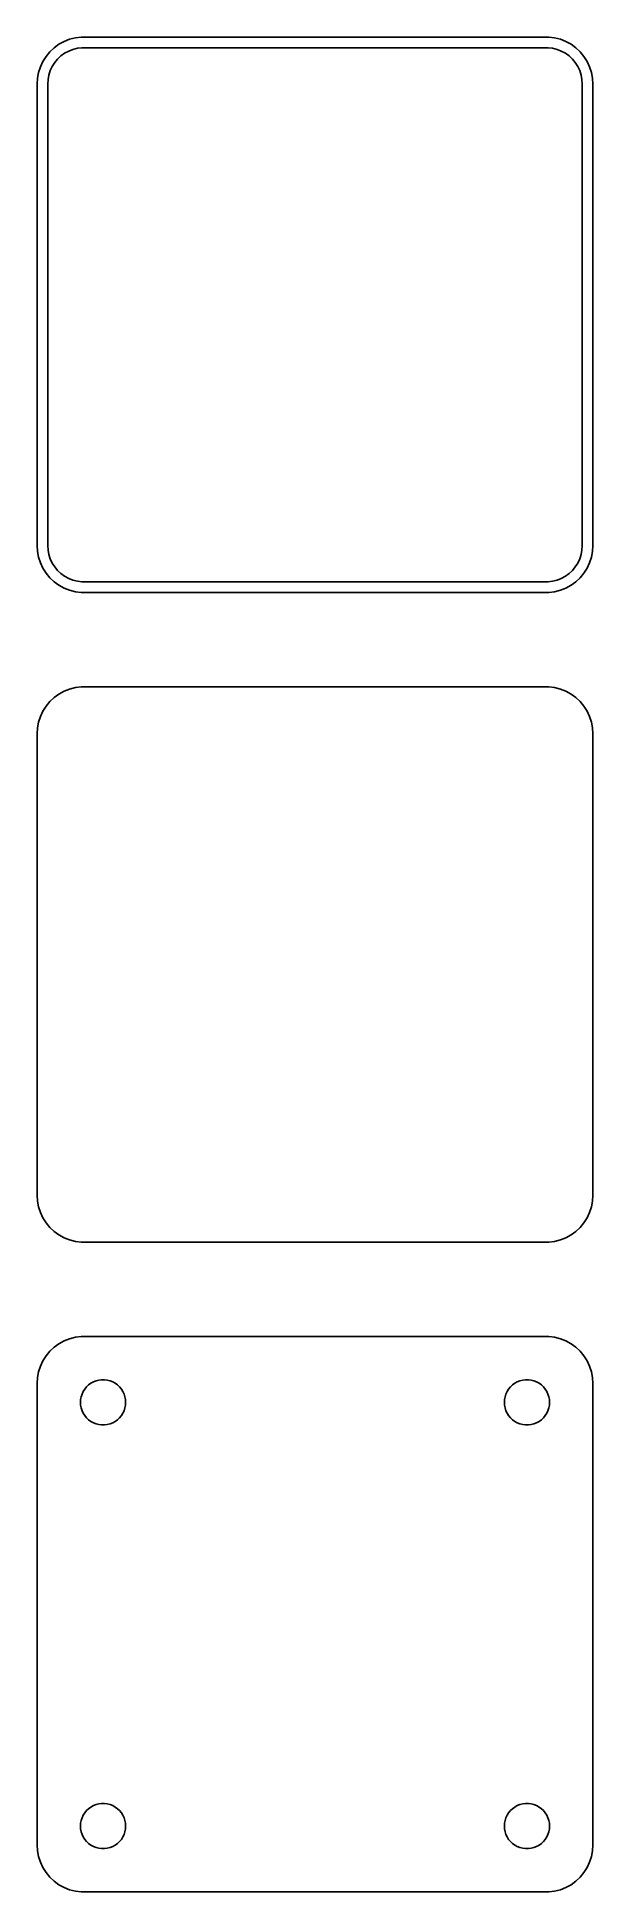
# Model space of a CAD drawing. Header units: metres. Extents: x -30 to 30, y 109 to 305.
import ezdxf

# ---------------------------------------------------------------- set-up
doc = ezdxf.new("R2010")
doc.units = ezdxf.units.M

msp = doc.modelspace()

# ---------------------------------------------------------------- linework, layer by layer
for p, q in [((-25.4369, 305.411), (-26.0451, 305.255)), ((-24.8139, 305.49), (-25.4369, 305.411)), ((24.8139, 305.49), (-24.8139, 305.49)), ((25.4369, 305.411), (24.8139, 305.49)), ((26.0451, 305.255), (25.4369, 305.411)), ((-28.5451, 303.439), (-28.8815, 302.909)), ((-28.1448, 303.923), (-28.5451, 303.439)), ((-27.6871, 304.353), (-28.1448, 303.923)), ((-27.1791, 304.722), (-27.6871, 304.353)), ((-27.323, 303.151), (-26.9685, 303.484)), ((-26.6289, 305.024), (-27.1791, 304.722)), ((-26.9685, 303.484), (-26.5751, 303.77)), ((-26.0451, 305.255), (-26.6289, 305.024)), ((-26.5751, 303.77), (-26.1489, 304.004)), ((-26.1489, 304.004), (-25.6967, 304.183)), ((-25.6967, 304.183), (-25.2256, 304.304)), ((-25.2256, 304.304), (-24.7432, 304.365)), ((-24.7432, 304.365), (24.7432, 304.365)), ((24.7432, 304.365), (25.2256, 304.304)), ((25.2256, 304.304), (25.6967, 304.183)), ((25.6967, 304.183), (26.1489, 304.004)), ((26.6289, 305.024), (26.0451, 305.255)), ((26.1489, 304.004), (26.5751, 303.77)), ((26.5751, 303.77), (26.9685, 303.484)), ((27.1791, 304.722), (26.6289, 305.024)), ((26.9685, 303.484), (27.323, 303.151)), ((27.6871, 304.353), (27.1791, 304.722)), ((28.1448, 303.923), (27.6871, 304.353)), ((28.5451, 303.439), (28.1448, 303.923)), ((28.8815, 302.909), (28.5451, 303.439)), ((-29.3429, 301.743), (-29.4606, 301.127)), ((-29.1489, 302.341), (-29.3429, 301.743)), ((-28.8815, 302.909), (-29.1489, 302.341)), ((-28.3421, 300.985), (-28.251, 301.463)), ((-28.251, 301.463), (-28.1007, 301.926)), ((-28.1007, 301.926), (-27.8936, 302.366)), ((-27.8936, 302.366), (-27.633, 302.776)), ((-27.633, 302.776), (-27.323, 303.151)), ((27.323, 303.151), (27.633, 302.776)), ((27.633, 302.776), (27.8936, 302.366)), ((27.8936, 302.366), (28.1007, 301.926)), ((28.1007, 301.926), (28.251, 301.463)), ((28.251, 301.463), (28.3421, 300.985)), ((29.1489, 302.341), (28.8815, 302.909)), ((29.3429, 301.743), (29.1489, 302.341)), ((29.4606, 301.127), (29.3429, 301.743)), ((-29.4606, 301.127), (-29.5, 300.5)), ((-29.5, 300.5), (-29.5, 251.5)), ((-28.3726, 300.5), (-28.3421, 300.985)), ((-28.3726, 251.5), (-28.3726, 300.5)), ((28.3421, 300.985), (28.3726, 300.5)), ((28.3726, 300.5), (28.3726, 251.5)), ((29.5, 300.5), (29.4606, 301.127)), ((29.5, 251.5), (29.5, 300.5)), ((-29.5, 251.5), (-29.4606, 250.873)), ((-29.4606, 250.873), (-29.3429, 250.257)), ((-29.3429, 250.257), (-29.1489, 249.659)), ((-28.3421, 251.015), (-28.3726, 251.5)), ((-28.251, 250.537), (-28.3421, 251.015)), ((-28.1007, 250.074), (-28.251, 250.537)), ((28.251, 250.537), (28.1007, 250.074)), ((28.3421, 251.015), (28.251, 250.537)), ((28.3726, 251.5), (28.3421, 251.015)), ((29.1489, 249.659), (29.3429, 250.257)), ((29.3429, 250.257), (29.4606, 250.873)), ((29.4606, 250.873), (29.5, 251.5)), ((-29.1489, 249.659), (-28.8815, 249.091)), ((-28.8815, 249.091), (-28.5451, 248.561)), ((-28.5451, 248.561), (-28.1448, 248.077)), ((-27.8936, 249.634), (-28.1007, 250.074)), ((-27.633, 249.224), (-27.8936, 249.634)), ((-27.323, 248.849), (-27.633, 249.224)), ((-26.9685, 248.516), (-27.323, 248.849)), ((-26.5751, 248.23), (-26.9685, 248.516)), ((-26.1489, 247.996), (-26.5751, 248.23)), ((26.5751, 248.23), (26.1489, 247.996)), ((26.9685, 248.516), (26.5751, 248.23)), ((27.323, 248.849), (26.9685, 248.516)), ((27.633, 249.224), (27.323, 248.849)), ((27.8936, 249.634), (27.633, 249.224)), ((28.1007, 250.074), (27.8936, 249.634)), ((28.1448, 248.077), (28.5451, 248.561)), ((28.5451, 248.561), (28.8815, 249.091)), ((28.8815, 249.091), (29.1489, 249.659)), ((-28.1448, 248.077), (-27.6871, 247.647)), ((-27.6871, 247.647), (-27.1791, 247.278)), ((-27.1791, 247.278), (-26.6289, 246.976)), ((-26.6289, 246.976), (-26.0451, 246.745)), ((-25.6967, 247.817), (-26.1489, 247.996)), ((-26.0451, 246.745), (-25.4369, 246.589)), ((-25.2256, 247.696), (-25.6967, 247.817)), ((-25.4369, 246.589), (-24.8139, 246.51)), ((-24.7432, 247.635), (-25.2256, 247.696)), ((-24.8139, 246.51), (24.8139, 246.51)), ((24.7432, 247.635), (-24.7432, 247.635)), ((25.2256, 247.696), (24.7432, 247.635)), ((24.8139, 246.51), (25.4369, 246.589)), ((25.6967, 247.817), (25.2256, 247.696)), ((25.4369, 246.589), (26.0451, 246.745)), ((26.1489, 247.996), (25.6967, 247.817)), ((26.0451, 246.745), (26.6289, 246.976)), ((26.6289, 246.976), (27.1791, 247.278)), ((27.1791, 247.278), (27.6871, 247.647)), ((27.6871, 247.647), (28.1448, 248.077)), ((-25.4369, 236.411), (-26.0451, 236.255)), ((-24.8139, 236.49), (-25.4369, 236.411)), ((24.8139, 236.49), (-24.8139, 236.49)), ((25.4369, 236.411), (24.8139, 236.49)), ((26.0451, 236.255), (25.4369, 236.411)), ((-28.5451, 234.439), (-28.8815, 233.909)), ((-28.1448, 234.923), (-28.5451, 234.439)), ((-27.6871, 235.353), (-28.1448, 234.923)), ((-27.1791, 235.722), (-27.6871, 235.353)), ((-26.6289, 236.024), (-27.1791, 235.722)), ((-26.0451, 236.255), (-26.6289, 236.024)), ((26.6289, 236.024), (26.0451, 236.255)), ((27.1791, 235.722), (26.6289, 236.024)), ((27.6871, 235.353), (27.1791, 235.722)), ((28.1448, 234.923), (27.6871, 235.353)), ((28.5451, 234.439), (28.1448, 234.923)), ((28.8815, 233.909), (28.5451, 234.439)), ((-29.3429, 232.743), (-29.4606, 232.127)), ((-29.1489, 233.341), (-29.3429, 232.743)), ((-28.8815, 233.909), (-29.1489, 233.341)), ((29.1489, 233.341), (28.8815, 233.909)), ((29.3429, 232.743), (29.1489, 233.341)), ((29.4606, 232.127), (29.3429, 232.743)), ((-29.4606, 232.127), (-29.5, 231.5)), ((-29.5, 231.5), (-29.5, 182.5)), ((29.5, 231.5), (29.4606, 232.127)), ((29.5, 182.5), (29.5, 231.5)), ((-29.5, 182.5), (-29.4606, 181.873)), ((-29.4606, 181.873), (-29.3429, 181.257)), ((-29.3429, 181.257), (-29.1489, 180.659)), ((29.1489, 180.659), (29.3429, 181.257)), ((29.3429, 181.257), (29.4606, 181.873)), ((29.4606, 181.873), (29.5, 182.5)), ((-29.1489, 180.659), (-28.8815, 180.091)), ((-28.8815, 180.091), (-28.5451, 179.561)), ((-28.5451, 179.561), (-28.1448, 179.077)), ((28.1448, 179.077), (28.5451, 179.561)), ((28.5451, 179.561), (28.8815, 180.091)), ((28.8815, 180.091), (29.1489, 180.659)), ((-28.1448, 179.077), (-27.6871, 178.647)), ((-27.6871, 178.647), (-27.1791, 178.278)), ((-27.1791, 178.278), (-26.6289, 177.976)), ((-26.6289, 177.976), (-26.0451, 177.745)), ((-26.0451, 177.745), (-25.4369, 177.589)), ((-25.4369, 177.589), (-24.8139, 177.51)), ((-24.8139, 177.51), (24.8139, 177.51)), ((24.8139, 177.51), (25.4369, 177.589)), ((25.4369, 177.589), (26.0451, 177.745)), ((26.0451, 177.745), (26.6289, 177.976)), ((26.6289, 177.976), (27.1791, 178.278)), ((27.1791, 178.278), (27.6871, 178.647)), ((27.6871, 178.647), (28.1448, 179.077)), ((-24.8139, 167.49), (-25.4369, 167.411)), ((24.8139, 167.49), (-24.8139, 167.49)), ((25.4369, 167.411), (24.8139, 167.49)), ((-28.1448, 165.923), (-28.5451, 165.439)), ((-27.6871, 166.353), (-28.1448, 165.923)), ((-27.1791, 166.722), (-27.6871, 166.353)), ((-26.6289, 167.024), (-27.1791, 166.722)), ((-26.0451, 167.255), (-26.6289, 167.024)), ((-25.4369, 167.411), (-26.0451, 167.255)), ((26.0451, 167.255), (25.4369, 167.411)), ((26.6289, 167.024), (26.0451, 167.255)), ((27.1791, 166.722), (26.6289, 167.024)), ((27.6871, 166.353), (27.1791, 166.722)), ((28.1448, 165.923), (27.6871, 166.353)), ((28.5451, 165.439), (28.1448, 165.923)), ((-29.3429, 163.743), (-29.4606, 163.127)), ((-29.1489, 164.341), (-29.3429, 163.743)), ((-28.8815, 164.909), (-29.1489, 164.341)), ((-28.5451, 165.439), (-28.8815, 164.909)), ((28.8815, 164.909), (28.5451, 165.439)), ((29.1489, 164.341), (28.8815, 164.909)), ((29.3429, 163.743), (29.1489, 164.341)), ((29.4606, 163.127), (29.3429, 163.743)), ((-29.4606, 163.127), (-29.5, 162.5)), ((-29.5, 162.5), (-29.5, 113.5)), ((-24.7315, 161.383), (-24.6031, 161.656)), ((-24.6031, 161.656), (-24.4416, 161.911)), ((-24.4416, 161.911), (-24.2495, 162.143)), ((-24.2495, 162.143), (-24.0298, 162.349)), ((-24.0298, 162.349), (-23.786, 162.526)), ((-23.786, 162.526), (-23.5219, 162.672)), ((-23.5219, 162.672), (-23.2416, 162.783)), ((-23.2416, 162.783), (-22.9497, 162.857)), ((-22.9497, 162.857), (-22.6507, 162.895)), ((-22.6507, 162.895), (-22.3493, 162.895)), ((-22.3493, 162.895), (-22.0503, 162.857)), ((-22.0503, 162.857), (-21.7583, 162.783)), ((-21.7583, 162.783), (-21.4781, 162.672)), ((-21.4781, 162.672), (-21.214, 162.526)), ((-21.214, 162.526), (-20.9702, 162.349)), ((-20.9702, 162.349), (-20.7505, 162.143)), ((-20.7505, 162.143), (-20.5583, 161.911)), ((-20.5583, 161.911), (-20.3969, 161.656)), ((-20.3969, 161.656), (-20.2685, 161.383)), ((20.2685, 161.383), (20.3969, 161.656)), ((20.3969, 161.656), (20.5583, 161.911)), ((20.5583, 161.911), (20.7505, 162.143)), ((20.7505, 162.143), (20.9702, 162.349)), ((20.9702, 162.349), (21.214, 162.526)), ((21.214, 162.526), (21.4781, 162.672)), ((21.4781, 162.672), (21.7583, 162.783)), ((21.7583, 162.783), (22.0503, 162.857)), ((22.0503, 162.857), (22.3493, 162.895)), ((22.3493, 162.895), (22.6507, 162.895)), ((22.6507, 162.895), (22.9497, 162.857)), ((22.9497, 162.857), (23.2416, 162.783)), ((23.2416, 162.783), (23.5219, 162.672)), ((23.5219, 162.672), (23.786, 162.526)), ((23.786, 162.526), (24.0298, 162.349)), ((24.0298, 162.349), (24.2495, 162.143)), ((24.2495, 162.143), (24.4416, 161.911)), ((24.4416, 161.911), (24.6031, 161.656)), ((24.6031, 161.656), (24.7315, 161.383)), ((29.5, 162.5), (29.4606, 163.127)), ((29.5, 113.5), (29.5, 162.5)), ((-24.9, 160.5), (-24.8811, 160.801)), ((-24.8811, 160.199), (-24.9, 160.5)), ((-24.8811, 160.801), (-24.8246, 161.097)), ((-24.8246, 159.903), (-24.8811, 160.199)), ((-24.8246, 161.097), (-24.7315, 161.383)), ((-24.7315, 159.617), (-24.8246, 159.903)), ((-24.6031, 159.344), (-24.7315, 159.617)), ((-20.2685, 159.617), (-20.3969, 159.344)), ((-20.2685, 161.383), (-20.1754, 161.097)), ((-20.1754, 159.903), (-20.2685, 159.617)), ((-20.1754, 161.097), (-20.1189, 160.801)), ((-20.1189, 160.199), (-20.1754, 159.903)), ((-20.1189, 160.801), (-20.1, 160.5)), ((-20.1, 160.5), (-20.1189, 160.199)), ((20.1, 160.5), (20.1189, 160.801)), ((20.1189, 160.199), (20.1, 160.5)), ((20.1189, 160.801), (20.1754, 161.097)), ((20.1754, 159.903), (20.1189, 160.199)), ((20.1754, 161.097), (20.2685, 161.383)), ((20.2685, 159.617), (20.1754, 159.903)), ((20.3969, 159.344), (20.2685, 159.617)), ((24.7315, 159.617), (24.6031, 159.344)), ((24.7315, 161.383), (24.8246, 161.097)), ((24.8246, 159.903), (24.7315, 159.617)), ((24.8246, 161.097), (24.8811, 160.801)), ((24.8811, 160.199), (24.8246, 159.903)), ((24.8811, 160.801), (24.9, 160.5)), ((24.9, 160.5), (24.8811, 160.199)), ((-24.4416, 159.089), (-24.6031, 159.344)), ((-24.2495, 158.857), (-24.4416, 159.089)), ((-24.0298, 158.651), (-24.2495, 158.857)), ((-23.786, 158.474), (-24.0298, 158.651)), ((-23.5219, 158.328), (-23.786, 158.474)), ((-23.2416, 158.217), (-23.5219, 158.328)), ((-22.9497, 158.143), (-23.2416, 158.217)), ((-22.6507, 158.105), (-22.9497, 158.143)), ((-22.3493, 158.105), (-22.6507, 158.105)), ((-22.0503, 158.143), (-22.3493, 158.105)), ((-21.7583, 158.217), (-22.0503, 158.143)), ((-21.4781, 158.328), (-21.7583, 158.217)), ((-21.214, 158.474), (-21.4781, 158.328)), ((-20.9702, 158.651), (-21.214, 158.474)), ((-20.7505, 158.857), (-20.9702, 158.651)), ((-20.5583, 159.089), (-20.7505, 158.857)), ((-20.3969, 159.344), (-20.5583, 159.089)), ((20.5583, 159.089), (20.3969, 159.344)), ((20.7505, 158.857), (20.5583, 159.089)), ((20.9702, 158.651), (20.7505, 158.857)), ((21.214, 158.474), (20.9702, 158.651)), ((21.4781, 158.328), (21.214, 158.474)), ((21.7583, 158.217), (21.4781, 158.328)), ((22.0503, 158.143), (21.7583, 158.217)), ((22.3493, 158.105), (22.0503, 158.143)), ((22.6507, 158.105), (22.3493, 158.105)), ((22.9497, 158.143), (22.6507, 158.105)), ((23.2416, 158.217), (22.9497, 158.143)), ((23.5219, 158.328), (23.2416, 158.217)), ((23.786, 158.474), (23.5219, 158.328)), ((24.0298, 158.651), (23.786, 158.474)), ((24.2495, 158.857), (24.0298, 158.651)), ((24.4416, 159.089), (24.2495, 158.857)), ((24.6031, 159.344), (24.4416, 159.089)), ((-24.8246, 116.097), (-24.7315, 116.383)), ((-24.7315, 116.383), (-24.6031, 116.656)), ((-24.6031, 116.656), (-24.4416, 116.911)), ((-24.4416, 116.911), (-24.2495, 117.143)), ((-24.2495, 117.143), (-24.0298, 117.349)), ((-24.0298, 117.349), (-23.786, 117.526)), ((-23.786, 117.526), (-23.5219, 117.672)), ((-23.5219, 117.672), (-23.2416, 117.783)), ((-23.2416, 117.783), (-22.9497, 117.857)), ((-22.9497, 117.857), (-22.6507, 117.895)), ((-22.6507, 117.895), (-22.3493, 117.895)), ((-22.3493, 117.895), (-22.0503, 117.857)), ((-22.0503, 117.857), (-21.7583, 117.783)), ((-21.7583, 117.783), (-21.4781, 117.672)), ((-21.4781, 117.672), (-21.214, 117.526)), ((-21.214, 117.526), (-20.9702, 117.349)), ((-20.9702, 117.349), (-20.7505, 117.143)), ((-20.7505, 117.143), (-20.5583, 116.911)), ((-20.5583, 116.911), (-20.3969, 116.656)), ((-20.3969, 116.656), (-20.2685, 116.383)), ((-20.2685, 116.383), (-20.1754, 116.097)), ((20.1754, 116.097), (20.2685, 116.383)), ((20.2685, 116.383), (20.3969, 116.656)), ((20.3969, 116.656), (20.5583, 116.911)), ((20.5583, 116.911), (20.7505, 117.143)), ((20.7505, 117.143), (20.9702, 117.349)), ((20.9702, 117.349), (21.214, 117.526)), ((21.214, 117.526), (21.4781, 117.672)), ((21.4781, 117.672), (21.7583, 117.783)), ((21.7583, 117.783), (22.0503, 117.857)), ((22.0503, 117.857), (22.3493, 117.895)), ((22.3493, 117.895), (22.6507, 117.895)), ((22.6507, 117.895), (22.9497, 117.857)), ((22.9497, 117.857), (23.2416, 117.783)), ((23.2416, 117.783), (23.5219, 117.672)), ((23.5219, 117.672), (23.786, 117.526)), ((23.786, 117.526), (24.0298, 117.349)), ((24.0298, 117.349), (24.2495, 117.143)), ((24.2495, 117.143), (24.4416, 116.911)), ((24.4416, 116.911), (24.6031, 116.656)), ((24.6031, 116.656), (24.7315, 116.383)), ((24.7315, 116.383), (24.8246, 116.097)), ((-24.9, 115.5), (-24.8811, 115.801)), ((-24.8811, 115.199), (-24.9, 115.5)), ((-24.8811, 115.801), (-24.8246, 116.097)), ((-24.8246, 114.903), (-24.8811, 115.199)), ((-24.7315, 114.617), (-24.8246, 114.903)), ((-24.6031, 114.344), (-24.7315, 114.617)), ((-24.4416, 114.089), (-24.6031, 114.344)), ((-20.3969, 114.344), (-20.5583, 114.089)), ((-20.2685, 114.617), (-20.3969, 114.344)), ((-20.1754, 114.903), (-20.2685, 114.617)), ((-20.1754, 116.097), (-20.1189, 115.801)), ((-20.1189, 115.199), (-20.1754, 114.903)), ((-20.1189, 115.801), (-20.1, 115.5)), ((-20.1, 115.5), (-20.1189, 115.199)), ((20.1, 115.5), (20.1189, 115.801)), ((20.1189, 115.199), (20.1, 115.5)), ((20.1189, 115.801), (20.1754, 116.097)), ((20.1754, 114.903), (20.1189, 115.199)), ((20.2685, 114.617), (20.1754, 114.903)), ((20.3969, 114.344), (20.2685, 114.617)), ((20.5583, 114.089), (20.3969, 114.344)), ((24.6031, 114.344), (24.4416, 114.089)), ((24.7315, 114.617), (24.6031, 114.344)), ((24.8246, 114.903), (24.7315, 114.617)), ((24.8246, 116.097), (24.8811, 115.801)), ((24.8811, 115.199), (24.8246, 114.903)), ((24.8811, 115.801), (24.9, 115.5)), ((24.9, 115.5), (24.8811, 115.199)), ((-29.5, 113.5), (-29.4606, 112.873)), ((-29.4606, 112.873), (-29.3429, 112.257)), ((-24.2495, 113.857), (-24.4416, 114.089)), ((-24.0298, 113.651), (-24.2495, 113.857)), ((-23.786, 113.474), (-24.0298, 113.651)), ((-23.5219, 113.328), (-23.786, 113.474)), ((-23.2416, 113.217), (-23.5219, 113.328)), ((-22.9497, 113.143), (-23.2416, 113.217)), ((-22.6507, 113.105), (-22.9497, 113.143)), ((-22.3493, 113.105), (-22.6507, 113.105)), ((-22.0503, 113.143), (-22.3493, 113.105)), ((-21.7583, 113.217), (-22.0503, 113.143)), ((-21.4781, 113.328), (-21.7583, 113.217)), ((-21.214, 113.474), (-21.4781, 113.328)), ((-20.9702, 113.651), (-21.214, 113.474)), ((-20.7505, 113.857), (-20.9702, 113.651)), ((-20.5583, 114.089), (-20.7505, 113.857)), ((20.7505, 113.857), (20.5583, 114.089)), ((20.9702, 113.651), (20.7505, 113.857)), ((21.214, 113.474), (20.9702, 113.651)), ((21.4781, 113.328), (21.214, 113.474)), ((21.7583, 113.217), (21.4781, 113.328)), ((22.0503, 113.143), (21.7583, 113.217)), ((22.3493, 113.105), (22.0503, 113.143)), ((22.6507, 113.105), (22.3493, 113.105)), ((22.9497, 113.143), (22.6507, 113.105)), ((23.2416, 113.217), (22.9497, 113.143)), ((23.5219, 113.328), (23.2416, 113.217)), ((23.786, 113.474), (23.5219, 113.328)), ((24.0298, 113.651), (23.786, 113.474)), ((24.2495, 113.857), (24.0298, 113.651)), ((24.4416, 114.089), (24.2495, 113.857)), ((29.3429, 112.257), (29.4606, 112.873)), ((29.4606, 112.873), (29.5, 113.5)), ((-29.3429, 112.257), (-29.1489, 111.659)), ((-29.1489, 111.659), (-28.8815, 111.091)), ((-28.8815, 111.091), (-28.5451, 110.561)), ((-28.5451, 110.561), (-28.1448, 110.077)), ((28.1448, 110.077), (28.5451, 110.561)), ((28.5451, 110.561), (28.8815, 111.091)), ((28.8815, 111.091), (29.1489, 111.659)), ((29.1489, 111.659), (29.3429, 112.257)), ((-28.1448, 110.077), (-27.6871, 109.647)), ((-27.6871, 109.647), (-27.1791, 109.278)), ((-27.1791, 109.278), (-26.6289, 108.976)), ((-26.6289, 108.976), (-26.0451, 108.745)), ((-26.0451, 108.745), (-25.4369, 108.589)), ((-25.4369, 108.589), (-24.8139, 108.51)), ((-24.8139, 108.51), (24.8139, 108.51)), ((24.8139, 108.51), (25.4369, 108.589)), ((25.4369, 108.589), (26.0451, 108.745)), ((26.0451, 108.745), (26.6289, 108.976)), ((26.6289, 108.976), (27.1791, 109.278)), ((27.1791, 109.278), (27.6871, 109.647)), ((27.6871, 109.647), (28.1448, 110.077))]:
    msp.add_line(p, q)

doc.saveas('drawing.dxf')
